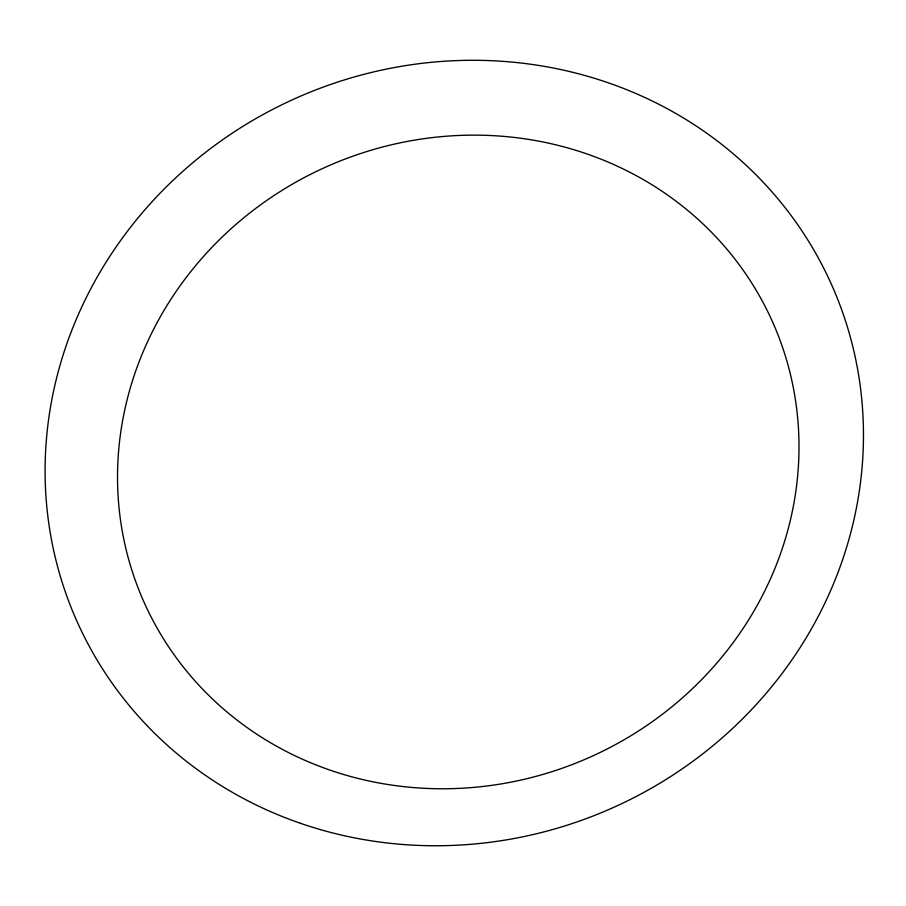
<?xml version="1.0" encoding="UTF-8"?>
<svg xmlns="http://www.w3.org/2000/svg" width="906" height="906" viewBox="0 0 906 906"><rect width="100%" height="100%" fill="white"/><g stroke="black" fill="none" stroke-linecap="round" stroke-linejoin="round"><path stroke-width="1.36" d="M300.43 823.294A413.159 388.561 -24 0 0 859.567 381.245A413.159 388.561 -24 0 0 202.831 154.507A413.159 388.561 -24 0 0 300.43 823.294M334.235 771.538A344.099 323.283 -24 0 0 795.117 397.836A344.099 323.283 -24 0 0 245.413 216.477A344.099 323.283 -24 0 0 334.235 771.538"/></g></svg>
